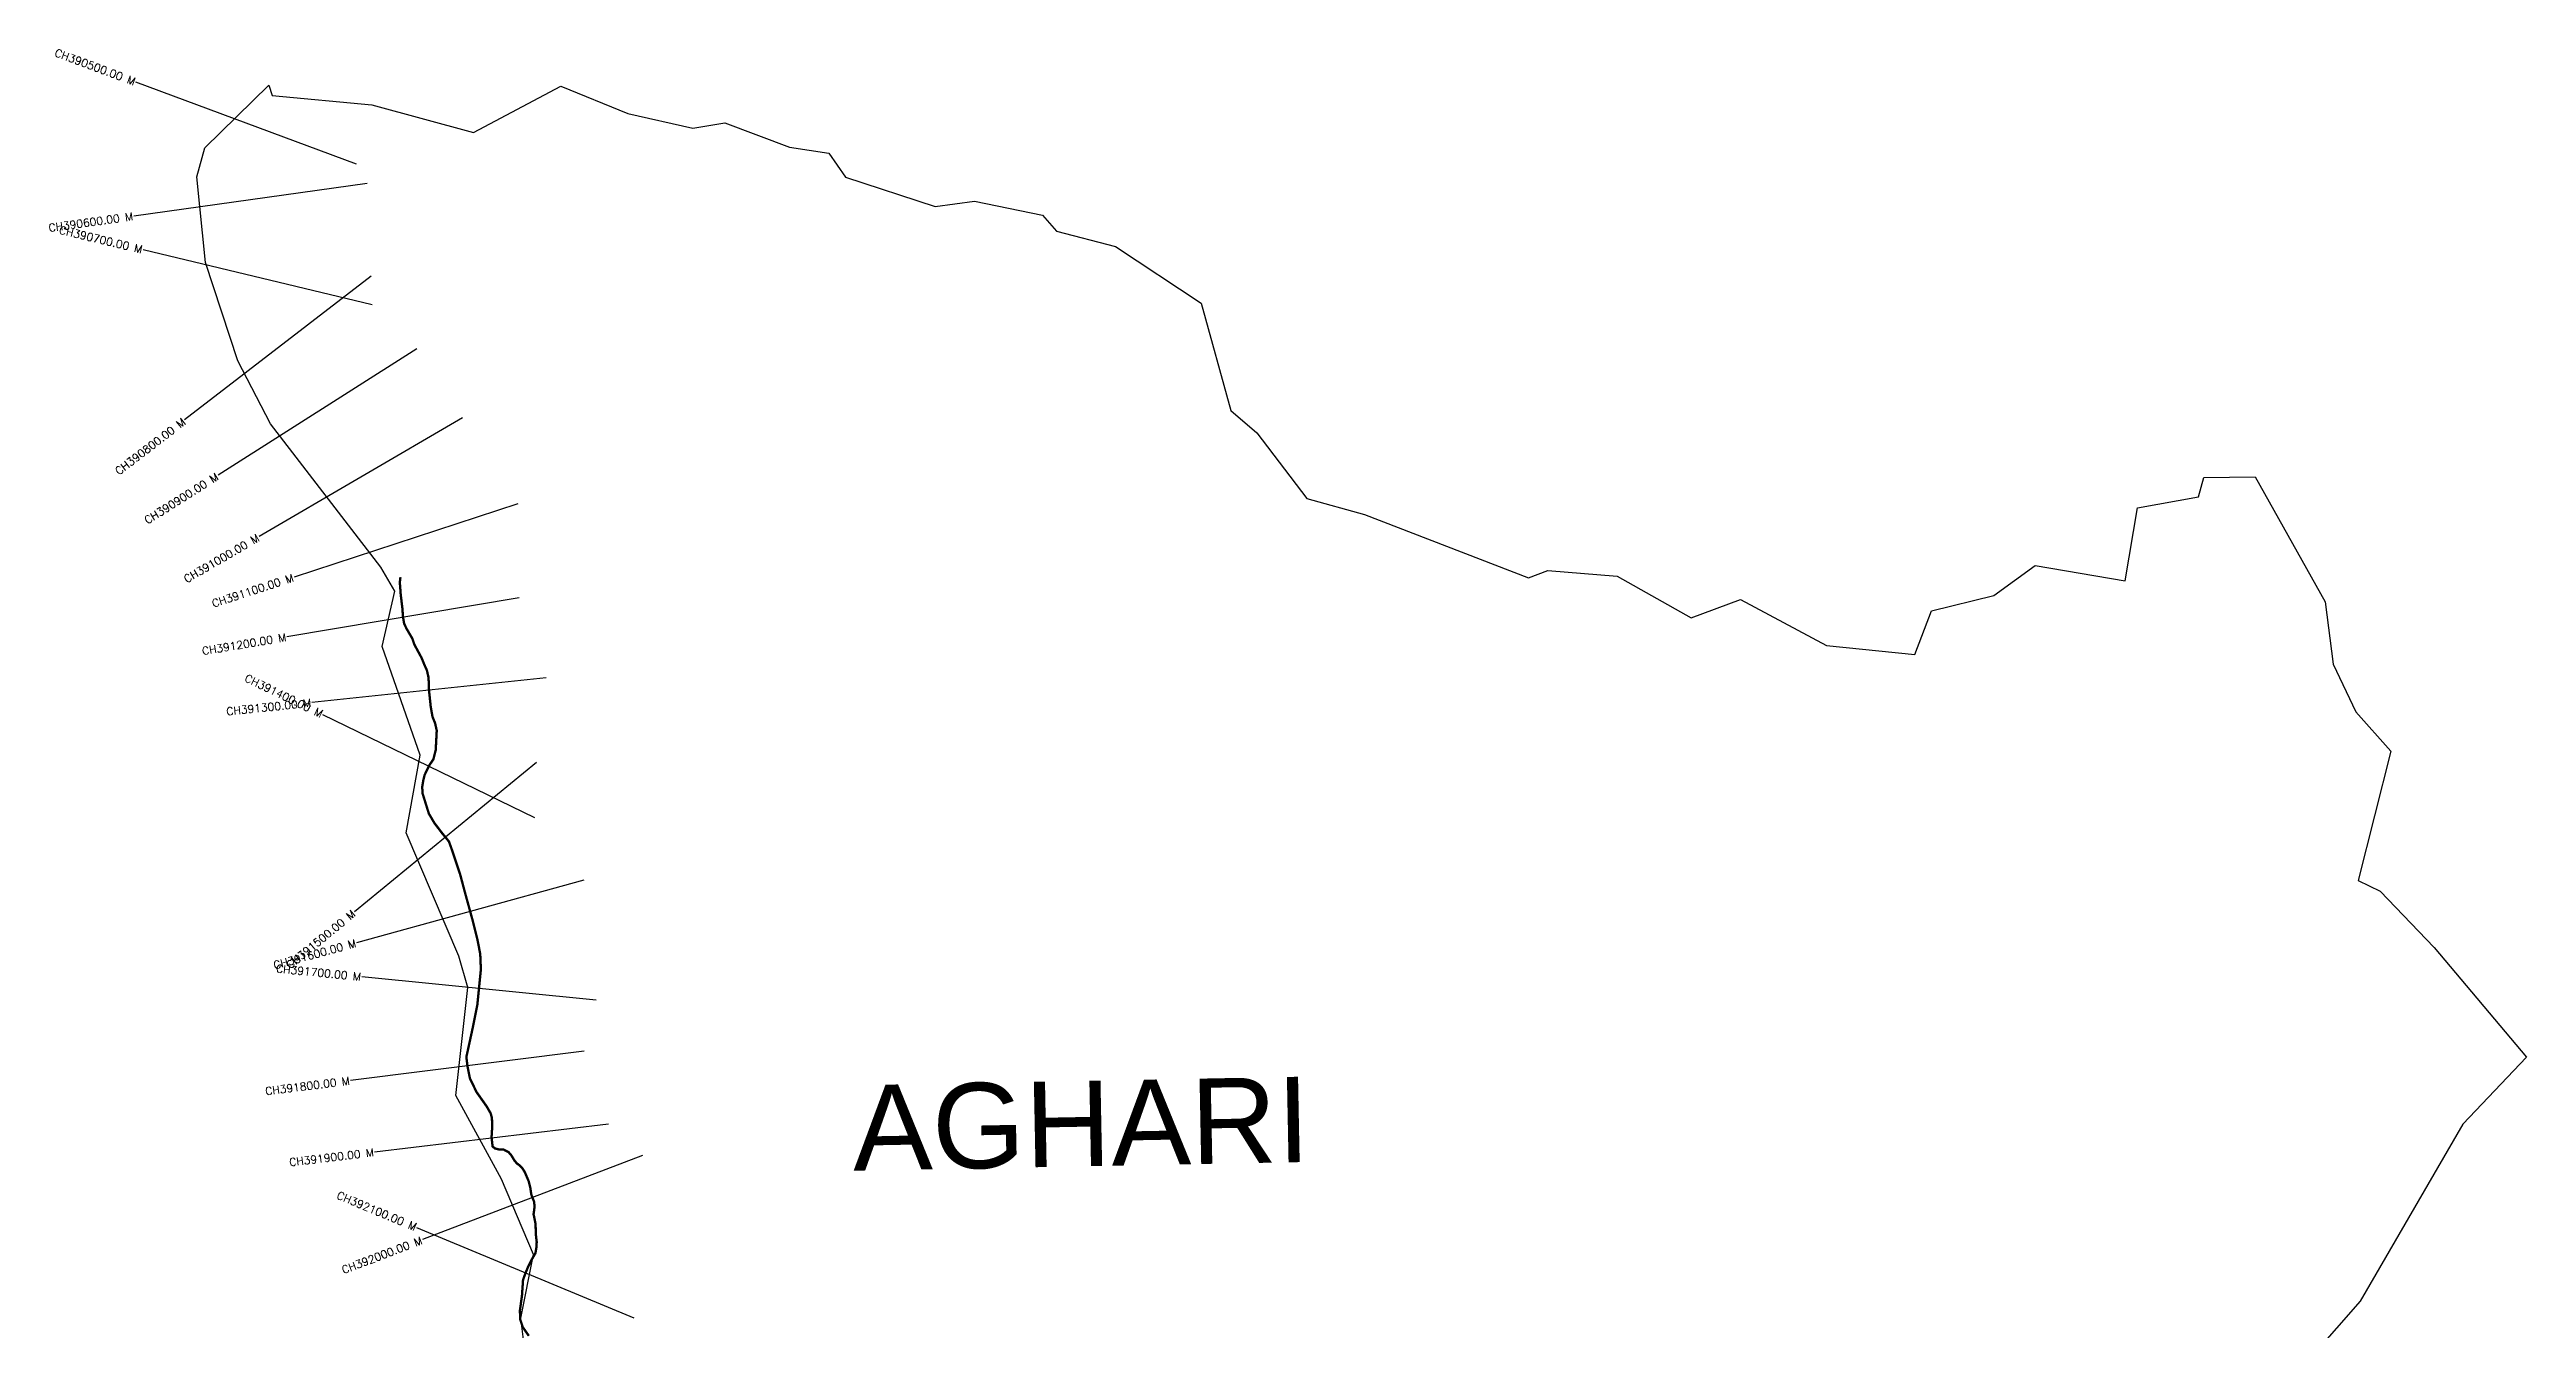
# Model space of a CAD drawing. Header units: metres. Extents: x 301553 to 304707, y 1947505 to 1950664.
# Drawn here: x 301553 to 304707, y 1949034 to 1950664 of the extents above; entities that cross this region are included whole.
import ezdxf
from ezdxf.enums import TextEntityAlignment as Align

# ---------------------------------------------------------------- set-up
doc = ezdxf.new("R2010")
doc.units = ezdxf.units.M
doc.header["$MEASUREMENT"] = 0
for name, color, linetype in [('CS', 134, 'Continuous'), ('CSMark', 6, 'Continuous'), ('NATURALLY PROTECTED', 3, 'Continuous'), ('VILLAGE NAME', 250, 'Continuous')]:
    doc.layers.add(name, color=color, linetype=linetype)
doc.styles.get("Standard").update_dxf_attribs({"font": 'simplex.shx'})

msp = doc.modelspace()

# ---------------------------------------------------------------- linework, layer by layer
at = {"color": 6, "flags": 128}
for points in [[(302160.1, 1948991), (302152.9, 1949048.5), (302169, 1949129.6), (302128.3, 1949225.9), (302070.2, 1949332.2), (302085.5, 1949469.7), (302074.2, 1949509.9), (302006.8, 1949666.6), (302024.8, 1949765.6), (301976.3, 1949903.9), (301992.4, 1949974.5), (301974.7, 1950005), (301834.4, 1950187.8), (301792.8, 1950267.7), (301751.3, 1950393.2), (301740.6, 1950502.2), (301750.6, 1950539.1), (301832, 1950619), (301836.3, 1950605.7), (301963.4, 1950594.1), (302092.8, 1950558.8), (302203.9, 1950617.9), (302289.2, 1950582.8), (302372, 1950564.4), (302412.8, 1950571), (302495.1, 1950539.9)], [(302495.1, 1950539.9), (302545.2, 1950532.3)], [(302545.2, 1950532.3), (302566.6, 1950501.7), (302680.5, 1950464.6), (302730.5, 1950471.4), (302817.2, 1950453.4), (302835.2, 1950433.1), (302910.1, 1950413.7), (303019.4, 1950341.5), (303056.9, 1950204.5), (303090, 1950176.3), (303153.7, 1950092.5), (303227.2, 1950072.4), (303436.1, 1949991.6), (303460.9, 1950001), (303549.1, 1949993.8), (303643.4, 1949940.4), (303706.1, 1949963.8), (303815.4, 1949905.3), (303927.9, 1949894.1), (303949.5, 1949949.6), (304028.7, 1949969), (304081.5, 1950007.2), (304195.8, 1949987.7), (304211.8, 1950080.8), (304289.4, 1950094.8), (304296, 1950119.5), (304361.6, 1950120.3), (304450.7, 1949961), (304460.9, 1949881.8), (304489.6, 1949821), (304534.1, 1949770.8), (304492.6, 1949606.1), (304520.8, 1949592.7), (304589.5, 1949520.8), (304706.9, 1949381.2), (304625.7, 1949295.9), (304495.2, 1949070.5), (304344.3, 1948898.6)]]:
    msp.add_lwpolyline(points, dxfattribs=at)
at = {"layer": 'CS'}
for p, q in [((301943.9, 1950518.3), (301662.7, 1950622.9)), ((301957.2, 1950493.8), (301660.1, 1950452.3)), ((301963.6, 1950339.3), (301671.9, 1950409.4)), ((301962.5, 1950375.7), (301724.9, 1950192.6)), ((302020.7, 1950283), (301767.4, 1950122.2)), ((302078.7, 1950195.2), (301819.6, 1950044.1)), ((302149.3, 1950085.6), (301864.2, 1949992.4)), ((302151, 1949966), (301855.1, 1949916.3)), ((302185.2, 1949864), (301886.9, 1949832.7)), ((302170.8, 1949686.1), (301900.9, 1949817.1)), ((302173.1, 1949756.2), (301941, 1949566.1)), ((302233, 1949606.7), (301943.9, 1949526.9)), ((302248.9, 1949453.6), (301950.4, 1949483.3)), ((302233.8, 1949388.8), (301936.2, 1949351.3)), ((302264.7, 1949295.9), (301966.8, 1949260.1)), ((302307.9, 1949255.9), (302027.7, 1949148.7)), ((302297.5, 1949048.6), (302020.5, 1949163.9))]:
    msp.add_line(p, q, dxfattribs=at)
at = {"layer": 'NATURALLY PROTECTED', "const_width": 3, "flags": 128}
msp.add_lwpolyline([(301999.7, 1949992.4), (301998.9, 1949985.7), (302000.1, 1949969.5), (302002.1, 1949953.4), (302002.9, 1949942.1), (302004.4, 1949933.2), (302007.5, 1949926.7), (302014.9, 1949914.1), (302017.4, 1949906.6), (302026.5, 1949889.8), (302030.5, 1949880.1), (302033.4, 1949873.7), (302035.5, 1949864.3), (302036, 1949848.9), (302038.3, 1949827), (302040.5, 1949814.6), (302043.8, 1949806.5), (302045.9, 1949797), (302045.2, 1949783.7), (302044.6, 1949772.1), (302041.6, 1949760.4), (302036.5, 1949752.9), (302030.6, 1949740.8), (302028.8, 1949733.7), (302027.4, 1949725.1), (302027.9, 1949716.8), (302033.2, 1949699.8), (302035.9, 1949691.2), (302042.9, 1949679.3), (302052.8, 1949666.3), (302061.4, 1949655.8), (302065.3, 1949645), (302075.7, 1949613.9), (302082, 1949590.2), (302091.5, 1949555.7), (302097.8, 1949530.5), (302101.3, 1949512.4), (302102.1, 1949493), (302097.6, 1949447.9), (302092.2, 1949420.6), (302086.6, 1949394.9), (302083.6, 1949381.2), (302085.2, 1949368.8), (302088.1, 1949354.2), (302096.6, 1949336.6), (302109.4, 1949318.5), (302114.5, 1949309.7), (302116.2, 1949303.6), (302116.5, 1949291.7), (302115.7, 1949279), (302117, 1949267.4), (302120.1, 1949264.8), (302124.9, 1949263.6), (302131.3, 1949263.3), (302137.4, 1949260.1), (302141, 1949255.9), (302144.7, 1949249.7), (302147.9, 1949245.8), (302150.4, 1949244), (302154.4, 1949240.4), (302157.9, 1949235), (302163, 1949223), (302165.1, 1949214.5), (302166.2, 1949206.6), (302167.3, 1949203.5), (302169.9, 1949196.8), (302170.5, 1949190.8), (302169.2, 1949181), (302170.2, 1949176.3), (302171.8, 1949168.6), (302171.9, 1949161.8), (302172.2, 1949154.2), (302173.2, 1949145.8), (302172.8, 1949138.9), (302171.6, 1949131.6), (302166.3, 1949122.3), (302162.1, 1949113.8), (302158.8, 1949105.8), (302155.8, 1949097.4), (302154.4, 1949077.1), (302151.9, 1949059.1), (302152, 1949047.7), (302155.5, 1949037.2), (302163.2, 1949026.1)], dxfattribs=at)

# ---------------------------------------------------------------- texts
at = {"layer": 'CSMark'}
for s, rotation, p in [('CH390500.00 M', 339.5916, (301661.8, 1950623.2)), ('CH390600.00 M', 7.9512, (301659.1, 1950452.1)), ('CH390700.00 M', 346.4981, (301670.9, 1950409.6)), ('CH390800.00 M', 37.6156, (301724.1, 1950192)), ('CH390900.00 M', 32.3972, (301766.5, 1950121.7)), ('CH391000.00 M', 30.2433, (301818.7, 1950043.6)), ('CH391100.00 M', 18.0984, (301863.2, 1949992.1)), ('CH391200.00 M', 9.5372, (301854.1, 1949916.1)), ('CH391400.00 M', 334.1023, (301900, 1949817.6)), ('CH391300.00 M', 5.9939, (301885.9, 1949832.6)), ('CH391500.00 M', 39.3031, (301940.2, 1949565.5)), ('CH391600.00 M', 15.4357, (301942.9, 1949526.6)), ('CH391700.00 M', 354.3251, (301949.4, 1949483.4)), ('CH391800.00 M', 7.1814, (301935.2, 1949351.2)), ('CH391900.00 M', 6.8516, (301965.8, 1949260)), ('CH392100.00 M', 337.3823, (302019.6, 1949164.3)), ('CH392000.00 M', 20.9496, (302026.8, 1949148.3))]:
    msp.add_text(s, height=10, rotation=rotation, dxfattribs=at).set_placement(p, align=Align.MIDDLE_RIGHT)
at = {"layer": 'VILLAGE NAME', "insert": (302574.4, 1949345.2), "char_height": 108.748, "attachment_point": 1, "rotation": 1.1028}
msp.add_mtext_dynamic_manual_height_columns('{\\fArial|b0|i0|c0|p34;AGHARI}', width=1571.314, gutter_width=543.7, heights=[0], dxfattribs=at)

doc.saveas('drawing.dxf')
